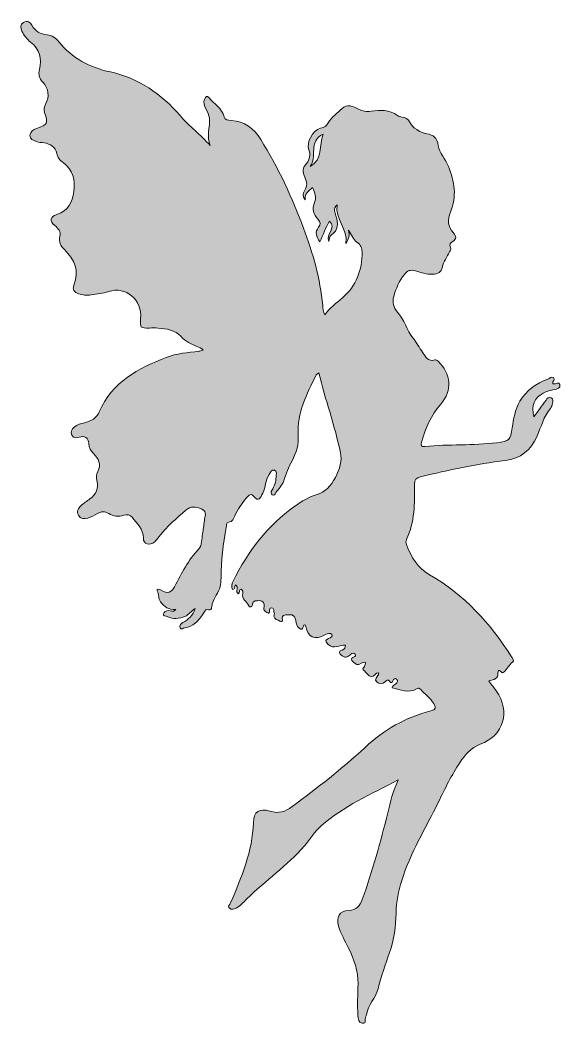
# Model space of a CAD drawing. Header units: inches. Extents: x 13 to 3566, y -2567 to -26.
# Drawn here: x 1679.3 to 1940.7, y -1012.5 to -527.1 of the extents above; entities that cross this region are included whole.
import ezdxf

# ---------------------------------------------------------------- set-up
doc = ezdxf.new("R2010")
doc.units = ezdxf.units.IN
doc.header["$MEASUREMENT"] = 0
doc.layers.add('Layer 1', color=7, linetype='Continuous')

# ---------------------------------------------------------------- blocks, each defined once
blk = doc.blocks.new('block 11')
at = {"layer": 'Layer 1', "true_color": 0xffffff}
h = blk.add_hatch(color=7, dxfattribs=at)
h.dxf.hatch_style = 2
edge = h.paths.add_edge_path()
edge.add_spline(control_points=[(1905.93, -846.66), (1907.31, -848.56), (1908.38, -850.02), (1909.43, -851.49), (1916.56, -861.52), (1913.15, -872.88), (1901.69, -877.3), (1897.35, -878.98), (1894.41, -882.28), (1891.96, -886.01), (1887.95, -892.1), (1884.74, -898.65), (1881.53, -905.19), (1875.37, -917.74), (1867.99, -929.7), (1863.77, -943.17), (1862.17, -948.31), (1861.11, -953.4), (1861.05, -958.87), (1860.99, -965.32), (1860.05, -971.77), (1857.9, -977.98), (1855.89, -983.78), (1853.82, -989.59), (1852.34, -995.54), (1851.21, -1000.06), (1847.47, -1003.27), (1846.8, -1007.92), (1846.74, -1008.36), (1846.6, -1008.83), (1846.35, -1009.2), (1845.7, -1010.17), (1847.08, -1012.5), (1844.7, -1012.19), (1842.69, -1011.93), (1842.79, -1009.99), (1842.63, -1008.4), (1842.13, -1003.32), (1842.6, -998.25), (1842.68, -993.17), (1842.77, -986.96), (1840.73, -981.09), (1837.96, -975.53), (1836.29, -972.17), (1834.36, -968.91), (1833.27, -965.3), (1831.92, -960.84), (1833.58, -957.87), (1838.15, -957.6), (1841.96, -957.38), (1843.59, -955.38), (1844.71, -952.26), (1849.64, -938.55), (1853.66, -924.57), (1857, -910.39), (1858.22, -905.2), (1859.61, -900.08), (1862.12, -894.42), (1848.83, -901.51), (1835.69, -907.23), (1824.84, -916.74), (1821.69, -919.51), (1819.52, -923.23), (1816.77, -926.42), (1808.45, -936.04), (1797.94, -943.2), (1788.93, -952.03), (1787.32, -953.61), (1785.89, -955.45), (1783.8, -956.49), (1782.75, -957.01), (1781.58, -957.45), (1780.6, -956.6), (1779.44, -955.6), (1780.72, -954.81), (1781.09, -953.94), (1786.34, -941.48), (1791.72, -929.1), (1792.08, -915.2), (1792.22, -909.86), (1794.95, -908.01), (1800.09, -909.64), (1804.31, -910.98), (1807.49, -909.89), (1810.8, -907.42), (1822.95, -898.38), (1834.93, -889.17), (1846.03, -878.8), (1855.13, -870.29), (1865.78, -864.28), (1877.89, -861.05), (1880.18, -860.44), (1880.47, -859.74), (1879.23, -857.65), (1877.55, -854.83), (1875.02, -852.95), (1872.79, -850.72), (1872.35, -850.29), (1871.83, -849.9), (1871.3, -850.26), (1867.11, -853.08), (1863.22, -850.66), (1859.17, -850.02), (1859.36, -848.66), (1860.36, -848.64), (1860.89, -848.11), (1861.59, -847.43), (1862.2, -846.58), (1861.26, -845.81), (1860.48, -845.16), (1859.91, -845.66), (1859.53, -846.61), (1859.23, -847.36), (1858.61, -848.07), (1857.86, -846.82), (1857.17, -845.68), (1856.3, -846.52), (1855.9, -846.95), (1854.49, -848.48), (1852.81, -848.1), (1851.7, -847.13), (1850.31, -845.91), (1851.99, -844.74), (1852.53, -843.6), (1852.62, -843.4), (1852.61, -843.16), (1852.66, -842.82), (1850.95, -842.42), (1850.6, -844.86), (1849.07, -844.57), (1847.48, -844.27), (1846.81, -842.75), (1845.71, -841.79), (1845.4, -841.52), (1844.93, -840.92), (1845.02, -840.78), (1847.2, -837.29), (1846.71, -836.78), (1843.01, -838.69), (1841.93, -839.25), (1840.52, -837.77), (1839.71, -836.74), (1838.93, -835.75), (1840.16, -835.5), (1840.75, -835.08), (1841.22, -834.75), (1841.77, -834.34), (1841.25, -833.75), (1840.61, -833.01), (1839.88, -833.28), (1839.15, -833.79), (1837.9, -834.66), (1836.8, -835.91), (1834.99, -834.51), (1833.57, -833.42), (1832.89, -832.43), (1834.94, -831.78), (1836.48, -831.29), (1836.37, -830.35), (1836.62, -829.29), (1833.73, -829.03), (1831.02, -831.76), (1828.08, -828.87), (1826.42, -827.23), (1827.2, -826.67), (1828.43, -826.16), (1829.5, -825.72), (1830.58, -825.16), (1829.94, -824.19), (1829.36, -823.32), (1827.98, -823.6), (1826.91, -824.26), (1821.87, -827.36), (1818.07, -825.51), (1817.29, -819.62), (1815.6, -818.67), (1816.71, -823.31), (1814.19, -821.11), (1812.96, -820.04), (1812.76, -819.14), (1812.68, -817.56), (1812.62, -816.46), (1811.4, -814.2), (1809.54, -814.66), (1808.37, -814.95), (1805.4, -813.99), (1806.21, -817.3), (1806.38, -817.98), (1805.45, -817.99), (1804.92, -817.74), (1803.74, -817.18), (1802.2, -816.99), (1802.02, -815.28), (1801.98, -814.86), (1802.44, -814.26), (1802.26, -813.99), (1801.69, -813.1), (1802.34, -811.32), (1800.93, -811.26), (1799.27, -811.19), (1800.29, -813.05), (1799.62, -814.1), (1798.47, -813.1), (1796.51, -813.18), (1797.28, -810.67), (1797.57, -809.69), (1796.78, -807.6), (1795.14, -807.83), (1793.9, -808), (1791.65, -807.4), (1791.56, -810.01), (1791.52, -810.99), (1790.19, -811.28), (1789.86, -810.36), (1789.1, -808.25), (1786.1, -807.27), (1786.93, -804.36), (1787.1, -803.77), (1786.94, -802.79), (1786.24, -802.29), (1784.81, -802.43), (1785.72, -804.08), (1784.79, -804.55), (1783.22, -803.39), (1785.21, -801.29), (1783.42, -800.26), (1782.61, -800.72), (1783.77, -802.36), (1781.96, -802.5), (1781.56, -801.12), (1781.58, -799.78), (1782.26, -798.43), (1789.51, -784.12), (1798.86, -771.56), (1812.08, -762.16), (1815.44, -759.78), (1819, -757.63), (1822.95, -756.55), (1829.87, -754.65), (1835.68, -743.27), (1834.21, -736.36), (1831.44, -723.35), (1826.98, -710.85), (1823.65, -697.69), (1823.02, -698.2), (1822.55, -698.4), (1822.39, -698.74), (1817.93, -707.94), (1813.06, -717.02), (1813.76, -727.76), (1814.04, -732.2), (1812.97, -736.31), (1810.75, -740.19), (1809, -743.25), (1807.87, -746.61), (1806.74, -749.96), (1806, -752.16), (1804.26, -753.73), (1803, -755.62), (1802.53, -756.32), (1802.11, -757.18), (1801.22, -756.7), (1800.41, -756.26), (1800.58, -755.25), (1801, -754.55), (1802.18, -752.56), (1802.99, -750.45), (1803.08, -748.13), (1803.13, -746.92), (1803.57, -745.24), (1802.25, -744.72), (1800.67, -744.1), (1800.44, -746.03), (1799.78, -746.93), (1797.81, -749.57), (1798.02, -753.03), (1796.59, -755.88), (1795.56, -757.95), (1794.76, -760.59), (1791.94, -757.17), (1790.64, -755.59), (1789.35, -757.56), (1788.67, -758.33), (1786.41, -760.89), (1784.6, -763.8), (1783.05, -766.86), (1782.42, -768.1), (1782.17, -769.68), (1780.2, -769.89), (1778.91, -770.02), (1779.12, -771.45), (1778.95, -772.41), (1777.51, -780.47), (1776.38, -788.57), (1776.44, -796.78), (1776.46, -799.84), (1775.96, -802.57), (1774.16, -805.12), (1773.27, -806.39), (1772.78, -807.97), (1772.23, -809.45), (1771.74, -810.78), (1772.39, -813.09), (1769.48, -812.11), (1769.13, -811.99), (1768.09, -813.7), (1767.49, -814.64), (1765.44, -817.82), (1762.89, -820.26), (1759, -820.94), (1758.21, -821.08), (1757.26, -822.22), (1756.68, -820.91), (1756.19, -819.79), (1757.12, -818.93), (1758.02, -818.43), (1760.66, -816.94), (1762.76, -815.02), (1764, -811.7), (1761.89, -812.8), (1760.9, -814.72), (1759.01, -815.45), (1756.15, -816.57), (1753.35, -817.08), (1750.48, -815.51), (1749.79, -815.13), (1748.36, -815.5), (1748.66, -814.17), (1748.88, -813.16), (1749.84, -812.63), (1751.04, -812.6), (1752.11, -812.57), (1753.2, -813.66), (1754.61, -812.19), (1751.14, -812.41), (1749.03, -810.73), (1747.21, -808.34), (1746.02, -806.77), (1746.53, -804.84), (1745.63, -803.15), (1745.13, -802.21), (1746.86, -802.13), (1747.56, -802.71), (1750.47, -805.11), (1752.72, -803.58), (1753.98, -801.12), (1757.32, -794.63), (1760.67, -788.25), (1765.73, -782.82), (1767.39, -781.04), (1767.05, -778.07), (1767.47, -775.61), (1767.84, -773.48), (1768.17, -771.34), (1768.4, -769.19), (1768.61, -767.21), (1770.01, -765.01), (1767.11, -763.58), (1764.38, -762.24), (1761.78, -762.09), (1759.48, -764.1), (1754.94, -768.06), (1750.3, -771.94), (1746.6, -776.76), (1745.91, -777.67), (1745.21, -778.58), (1744.38, -779.35), (1742.09, -781.46), (1738.86, -780.61), (1738.92, -777.63), (1739.01, -773.02), (1735.66, -770.65), (1733.45, -767.54), (1732.57, -766.3), (1731.02, -766.12), (1729.4, -766.57), (1726.91, -767.27), (1724.45, -767.14), (1722.17, -765.68), (1720.35, -764.51), (1718.54, -764.73), (1716.69, -765.77), (1715.21, -766.59), (1713.65, -767.32), (1712.05, -767.9), (1710.29, -768.55), (1708.55, -768.25), (1707.55, -766.55), (1706.5, -764.78), (1707.45, -763.17), (1708.72, -761.97), (1710.03, -760.73), (1711.6, -759.76), (1713.08, -758.69), (1716.16, -756.47), (1717.5, -753.56), (1716.47, -749.79), (1716.06, -748.27), (1716.17, -746.76), (1716.88, -745.47), (1718.86, -741.86), (1717.13, -739.18), (1714.81, -736.71), (1713.5, -735.32), (1712.57, -733.87), (1712.5, -731.94), (1712.37, -728.82), (1710.56, -728.01), (1707.89, -728.77), (1706.43, -729.19), (1705.21, -729.46), (1704.42, -727.83), (1703.63, -726.22), (1704.3, -724.99), (1705.51, -723.92), (1706.93, -722.66), (1708.71, -722.23), (1710.49, -721.83), (1713.66, -721.13), (1716.36, -719.56), (1717.63, -716.55), (1723.77, -702), (1736.44, -695.57), (1750, -690.23), (1755.03, -688.25), (1760.41, -687.9), (1765.73, -687.28), (1766.39, -687.2), (1767.03, -686.98), (1767.76, -686.81), (1767.03, -685.61), (1765.82, -685.46), (1764.82, -685), (1761.97, -683.7), (1759.24, -682.61), (1756.98, -679.98), (1754.33, -676.9), (1750, -676.42), (1746, -676.04), (1744.64, -675.91), (1743.26, -676.01), (1741.9, -676.04), (1737.43, -676.15), (1737.22, -675.98), (1737.59, -671.56), (1738.36, -662.4), (1730.41, -655.59), (1722.07, -658.41), (1719.4, -659.31), (1716.5, -659.52), (1713.7, -660.04), (1711.63, -660.42), (1709.62, -659.97), (1707.64, -659.46), (1705.46, -658.91), (1704.53, -657.37), (1705.34, -655.32), (1708.12, -648.37), (1705.68, -642.92), (1700.72, -638.09), (1698.92, -636.33), (1697.89, -634.41), (1698.59, -631.68), (1699.15, -629.47), (1697.77, -627.89), (1696.08, -626.47), (1693.36, -624.19), (1693.76, -622.3), (1697.17, -621.14), (1702.52, -619.33), (1704.75, -615.21), (1705.37, -610.03), (1706.03, -604.56), (1704.94, -599.52), (1700.19, -596.07), (1698.53, -594.87), (1697.5, -593.73), (1697.08, -591.58), (1696.47, -588.48), (1693.94, -586.97), (1690.91, -586.5), (1689.68, -586.31), (1688.42, -586.41), (1687.22, -585.89), (1685.77, -585.26), (1683.97, -584.89), (1684.11, -582.82), (1684.24, -580.98), (1685.79, -580.19), (1687.29, -579.61), (1692.74, -577.5), (1692.92, -577.25), (1691.19, -571.76), (1690.74, -570.33), (1690.96, -569.11), (1691.64, -567.84), (1693.7, -563.96), (1693.17, -560.32), (1690.27, -557.13), (1688.57, -555.27), (1688.1, -553.48), (1688.67, -550.95), (1689.82, -545.86), (1688.91, -541.27), (1684.43, -537.81), (1682.64, -536.43), (1681.23, -534.54), (1680.22, -532.49), (1679.47, -530.97), (1679.33, -529.32), (1681.03, -528.25), (1682.8, -527.14), (1684.34, -528.17), (1685.04, -529.59), (1686.62, -532.73), (1689.12, -533.94), (1692.41, -534.24), (1694.83, -534.46), (1696.71, -535.92), (1698.14, -537.69), (1704.62, -545.72), (1712.88, -549.97), (1723.06, -552.23), (1736.46, -555.21), (1747.61, -562.79), (1756.65, -573.29), (1761.1, -578.46), (1766.62, -582.57), (1771.25, -587.86), (1769.34, -583.37), (1771.22, -578.94), (1770.84, -574.55), (1770.7, -572.88), (1769.8, -571.57), (1769.16, -570.12), (1768.47, -568.56), (1767.75, -566.96), (1768.55, -565.21), (1768.98, -564.27), (1769.66, -563.48), (1770.55, -564.59), (1773.05, -567.68), (1776.84, -569.71), (1778.03, -573.89), (1778.46, -575.44), (1779.89, -575.62), (1781.36, -575.7), (1787.82, -576.06), (1792.32, -579.42), (1795.65, -584.84), (1804.02, -598.46), (1810.83, -612.93), (1816.36, -627.8), (1820.8, -639.76), (1824.39, -652.23), (1825.62, -665.13), (1825.75, -666.55), (1825.7, -668.02), (1826.54, -669.63), (1829.04, -666.31), (1832.19, -663.96), (1835.16, -661.39), (1841.71, -655.7), (1844.82, -648.03), (1844.59, -639.24), (1844.55, -637.41), (1844.11, -635.8), (1842.07, -634.48), (1840.3, -633.33), (1839.5, -630.69), (1838.01, -628.72), (1838.78, -631.13), (1838.13, -633.17), (1836.74, -635.11), (1837.95, -628.26), (1831.39, -623.37), (1832.58, -616.54), (1830.28, -618.24), (1831.54, -620.22), (1831.99, -621.78), (1833.07, -625.47), (1833.29, -628.69), (1829.68, -631.14), (1828.87, -631.69), (1828.84, -632.81), (1828.48, -634.15), (1826.98, -630.43), (1832.38, -627.91), (1828.93, -624.37), (1826.88, -627.37), (1825.98, -630.89), (1824.17, -634.3), (1822.34, -631.86), (1821.8, -629.6), (1823.59, -627.29), (1824.72, -625.82), (1824.59, -624.86), (1823.32, -623.52), (1821.13, -621.21), (1820.4, -618.37), (1821.6, -615.3), (1822.56, -612.85), (1821.95, -610.67), (1820.7, -608.1), (1818.76, -609.68), (1816.88, -610.97), (1817.05, -613.99), (1815.73, -612.35), (1816.01, -610.88), (1816.84, -609.62), (1818.26, -607.44), (1818.11, -605.36), (1816.97, -603.17), (1815.66, -600.69), (1815.9, -598.51), (1817.85, -596.3), (1819.43, -594.53), (1819.71, -592.29), (1818.9, -589.9), (1817.63, -586.18), (1820.65, -580.49), (1824.57, -579.46), (1826.24, -579.02), (1827.53, -578.31), (1828.29, -576.9), (1829.89, -573.96), (1832.74, -572.2), (1834.96, -569.88), (1837.12, -567.63), (1840.43, -568.75), (1842.86, -570.17), (1844.91, -571.35), (1846.65, -571.52), (1848.94, -571.16), (1853.36, -570.47), (1857.82, -570.48), (1861.75, -573.25), (1862.4, -573.71), (1863.12, -573.95), (1863.94, -574.1), (1865.63, -574.39), (1866.81, -574.46), (1867.91, -576.87), (1868.98, -579.21), (1872.58, -581.46), (1875.84, -582.1), (1879.25, -582.76), (1880.8, -583.94), (1881.43, -587.79), (1882.01, -591.33), (1884.98, -594.42), (1886.38, -597.92), (1889.28, -605.11), (1890.54, -612.48), (1887.29, -619.97), (1885.69, -623.64), (1886.17, -627.06), (1888.76, -630.05), (1890.17, -631.69), (1890.42, -633.03), (1888.44, -634.22), (1887.3, -634.9), (1886.67, -635.62), (1887.35, -636.95), (1887.79, -637.8), (1887.28, -638.47), (1886.92, -639.18), (1885.68, -641.66), (1883.99, -643.89), (1883.38, -646.75), (1882.92, -648.96), (1881.15, -649.99), (1878.78, -650.04), (1875.87, -650.1), (1873.13, -649.3), (1870.44, -648.43), (1868.13, -647.69), (1866.45, -648.25), (1865.05, -650.09), (1862.6, -653.31), (1860.92, -656.96), (1859.91, -660.8), (1859.21, -663.46), (1859.64, -666.03), (1861.75, -668.38), (1865.03, -672.04), (1866.27, -677.02), (1869.27, -680.93), (1870.93, -683.09), (1872.28, -685.49), (1873.83, -687.74), (1875.28, -689.83), (1876.36, -692.58), (1879.85, -691.42), (1880.41, -691.23), (1880.88, -691.69), (1881.31, -692.1), (1887.62, -698.12), (1888.45, -706.2), (1882.66, -712.87), (1877.95, -718.3), (1875.12, -724.42), (1873.39, -731.23), (1873.01, -732.75), (1872.98, -733.53), (1874.97, -733.33), (1886.53, -732.14), (1898.19, -732.87), (1909.75, -731.49), (1915.77, -730.77), (1916.24, -730.23), (1917.18, -724.33), (1917.88, -719.92), (1918.46, -715.54), (1920.93, -711.43), (1924.18, -706.02), (1928.71, -702.83), (1934.36, -700.77), (1935.25, -700.44), (1936.05, -699.13), (1937.08, -700.01), (1938.13, -700.92), (1936.53, -701.82), (1936.73, -702.82), (1936.91, -702.91), (1937.1, -703.04), (1937.3, -703.09), (1938.3, -703.33), (1939.81, -701.85), (1940.23, -703.36), (1940.71, -705.1), (1938.9, -705.62), (1937.61, -705.82), (1935.67, -706.13), (1933.85, -706.63), (1932.12, -707.55), (1927.86, -709.81), (1926.33, -713.46), (1927.68, -718.92), (1929.73, -716.11), (1931.61, -713.49), (1933.55, -710.91), (1934.13, -710.14), (1934.65, -708.98), (1935.98, -709.71), (1937.12, -710.33), (1936.99, -711.4), (1936.7, -712.41), (1936.45, -713.28), (1936.23, -714.27), (1935.68, -714.92), (1932.34, -718.84), (1931.22, -723.76), (1929.22, -728.31), (1926.29, -734.96), (1921.18, -739.26), (1913.76, -740.13), (1899.95, -741.74), (1886.42, -744.74), (1872.9, -747.91), (1870.69, -748.44), (1869.99, -749.39), (1870, -751.57), (1870.01, -760.68), (1870.15, -769.83), (1866.06, -778.35), (1865.7, -779.11), (1865.8, -779.87), (1866.09, -780.67), (1868.28, -786.69), (1871.46, -791.96), (1877.19, -795.29), (1893.92, -805), (1906.6, -818.76), (1916.83, -834.97), (1917.37, -835.82), (1918.39, -836.94), (1917.34, -837.65), (1915.53, -838.89), (1914.69, -840.84), (1913.23, -842.31), (1912.73, -842.82), (1912.27, -842.84), (1911.83, -842.28), (1910.7, -840.83), (1910.24, -841.9), (1910.28, -842.85), (1910.38, -845.6), (1908.4, -846.06), (1905.93, -846.66)], knot_values=[0, 0, 0, 0, 1, 1, 1, 2, 2, 2, 3, 3, 3, 4, 4, 4, 5, 5, 5, 6, 6, 6, 7, 7, 7, 8, 8, 8, 9, 9, 9, 10, 10, 10, 11, 11, 11, 12, 12, 12, 13, 13, 13, 14, 14, 14, 15, 15, 15, 16, 16, 16, 17, 17, 17, 18, 18, 18, 19, 19, 19, 20, 20, 20, 21, 21, 21, 22, 22, 22, 23, 23, 23, 24, 24, 24, 25, 25, 25, 26, 26, 26, 27, 27, 27, 28, 28, 28, 29, 29, 29, 30, 30, 30, 31, 31, 31, 32, 32, 32, 33, 33, 33, 34, 34, 34, 35, 35, 35, 36, 36, 36, 37, 37, 37, 38, 38, 38, 39, 39, 39, 40, 40, 40, 41, 41, 41, 42, 42, 42, 43, 43, 43, 44, 44, 44, 45, 45, 45, 46, 46, 46, 47, 47, 47, 48, 48, 48, 49, 49, 49, 50, 50, 50, 51, 51, 51, 52, 52, 52, 53, 53, 53, 54, 54, 54, 55, 55, 55, 56, 56, 56, 57, 57, 57, 58, 58, 58, 59, 59, 59, 60, 60, 60, 61, 61, 61, 62, 62, 62, 63, 63, 63, 64, 64, 64, 65, 65, 65, 66, 66, 66, 67, 67, 67, 68, 68, 68, 69, 69, 69, 70, 70, 70, 71, 71, 71, 72, 72, 72, 73, 73, 73, 74, 74, 74, 75, 75, 75, 76, 76, 76, 77, 77, 77, 78, 78, 78, 79, 79, 79, 80, 80, 80, 81, 81, 81, 82, 82, 82, 83, 83, 83, 84, 84, 84, 85, 85, 85, 86, 86, 86, 87, 87, 87, 88, 88, 88, 89, 89, 89, 90, 90, 90, 91, 91, 91, 92, 92, 92, 93, 93, 93, 94, 94, 94, 95, 95, 95, 96, 96, 96, 97, 97, 97, 98, 98, 98, 99, 99, 99, 100, 100, 100, 101, 101, 101, 102, 102, 102, 103, 103, 103, 104, 104, 104, 105, 105, 105, 106, 106, 106, 107, 107, 107, 108, 108, 108, 109, 109, 109, 110, 110, 110, 111, 111, 111, 112, 112, 112, 113, 113, 113, 114, 114, 114, 115, 115, 115, 116, 116, 116, 117, 117, 117, 118, 118, 118, 119, 119, 119, 120, 120, 120, 121, 121, 121, 122, 122, 122, 123, 123, 123, 124, 124, 124, 125, 125, 125, 126, 126, 126, 127, 127, 127, 128, 128, 128, 129, 129, 129, 130, 130, 130, 131, 131, 131, 132, 132, 132, 133, 133, 133, 134, 134, 134, 135, 135, 135, 136, 136, 136, 137, 137, 137, 138, 138, 138, 139, 139, 139, 140, 140, 140, 141, 141, 141, 142, 142, 142, 143, 143, 143, 144, 144, 144, 145, 145, 145, 146, 146, 146, 147, 147, 147, 148, 148, 148, 149, 149, 149, 150, 150, 150, 151, 151, 151, 152, 152, 152, 153, 153, 153, 154, 154, 154, 155, 155, 155, 156, 156, 156, 157, 157, 157, 158, 158, 158, 159, 159, 159, 160, 160, 160, 161, 161, 161, 162, 162, 162, 163, 163, 163, 164, 164, 164, 165, 165, 165, 166, 166, 166, 167, 167, 167, 168, 168, 168, 169, 169, 169, 170, 170, 170, 171, 171, 171, 172, 172, 172, 173, 173, 173, 174, 174, 174, 175, 175, 175, 176, 176, 176, 177, 177, 177, 178, 178, 178, 179, 179, 179, 180, 180, 180, 181, 181, 181, 182, 182, 182, 183, 183, 183, 184, 184, 184, 185, 185, 185, 186, 186, 186, 187, 187, 187, 188, 188, 188, 189, 189, 189, 190, 190, 190, 191, 191, 191, 192, 192, 192, 193, 193, 193, 194, 194, 194, 195, 195, 195, 196, 196, 196, 197, 197, 197, 198, 198, 198, 199, 199, 199, 200, 200, 200, 201, 201, 201, 202, 202, 202, 203, 203, 203, 204, 204, 204, 205, 205, 205, 206, 206, 206, 207, 207, 207, 208, 208, 208, 209, 209, 209, 210, 210, 210, 211, 211, 211, 212, 212, 212, 213, 213, 213, 214, 214, 214, 215, 215, 215, 216, 216, 216, 217, 217, 217, 218, 218, 218, 219, 219, 219, 220, 220, 220, 221, 221, 221, 222, 222, 222, 223, 223, 223, 224, 224, 224, 225, 225, 225, 226, 226, 226, 227, 227, 227, 228, 228, 228, 229, 229, 229, 230, 230, 230, 231, 231, 231, 232, 232, 232, 233, 233, 233, 234, 234, 234, 235, 235, 235, 236, 236, 236, 237, 237, 237, 238, 238, 238, 239, 239, 239, 240, 240, 240, 241, 241, 241, 242, 242, 242, 243, 243, 243, 244, 244, 244, 245, 245, 245, 246, 246, 246, 247, 247, 247, 248, 248, 248, 249, 249, 249, 250, 250, 250, 251, 251, 251, 252, 252, 252, 253, 253, 253, 254, 254, 254, 255, 255, 255, 256, 256, 256, 257, 257, 257, 258, 258, 258, 259, 259, 259, 260, 260, 260, 261, 261, 261, 262, 262, 262, 263, 263, 263, 263], degree=3, periodic=1)
edge = h.paths.add_edge_path()
edge.add_spline(control_points=[(1819.49, -597.94), (1825.9, -594.54), (1823.64, -587.92), (1825.79, -582.24), (1818.41, -585.89), (1823.1, -593.4), (1819.49, -597.94)], knot_values=[0, 0, 0, 0, 1, 1, 1, 2, 2, 2, 2], degree=3, periodic=1)
at = {"layer": 'Layer 1', "lineweight": 0}
for points, knots in [([(1905.93, -846.66), (1907.31, -848.56), (1908.38, -850.02), (1909.43, -851.49), (1916.56, -861.52), (1913.15, -872.88), (1901.69, -877.3), (1897.35, -878.98), (1894.41, -882.28), (1891.96, -886.01), (1887.95, -892.1), (1884.74, -898.65), (1881.53, -905.19), (1875.37, -917.74), (1867.99, -929.7), (1863.77, -943.17), (1862.17, -948.31), (1861.11, -953.4), (1861.05, -958.87), (1860.99, -965.32), (1860.05, -971.77), (1857.9, -977.98), (1855.89, -983.78), (1853.82, -989.59), (1852.34, -995.54), (1851.21, -1000.06), (1847.47, -1003.27), (1846.8, -1007.92), (1846.74, -1008.36), (1846.6, -1008.83), (1846.35, -1009.2), (1845.7, -1010.17), (1847.08, -1012.5), (1844.7, -1012.19), (1842.69, -1011.93), (1842.79, -1009.99), (1842.63, -1008.4), (1842.13, -1003.32), (1842.6, -998.25), (1842.68, -993.17), (1842.77, -986.96), (1840.73, -981.09), (1837.96, -975.53), (1836.29, -972.17), (1834.36, -968.91), (1833.27, -965.3), (1831.92, -960.84), (1833.58, -957.87), (1838.15, -957.6), (1841.96, -957.38), (1843.59, -955.38), (1844.71, -952.26), (1849.64, -938.55), (1853.66, -924.57), (1857, -910.39), (1858.22, -905.2), (1859.61, -900.08), (1862.12, -894.42), (1848.83, -901.51), (1835.69, -907.23), (1824.84, -916.74), (1821.69, -919.51), (1819.52, -923.23), (1816.77, -926.42), (1808.45, -936.04), (1797.94, -943.2), (1788.93, -952.03), (1787.32, -953.61), (1785.89, -955.45), (1783.8, -956.49), (1782.75, -957.01), (1781.58, -957.45), (1780.6, -956.6), (1779.44, -955.6), (1780.72, -954.81), (1781.09, -953.94), (1786.34, -941.48), (1791.72, -929.1), (1792.08, -915.2), (1792.22, -909.86), (1794.95, -908.01), (1800.09, -909.64), (1804.31, -910.98), (1807.49, -909.89), (1810.8, -907.42), (1822.95, -898.38), (1834.93, -889.17), (1846.03, -878.8), (1855.13, -870.29), (1865.78, -864.28), (1877.89, -861.05), (1880.18, -860.44), (1880.47, -859.74), (1879.23, -857.65), (1877.55, -854.83), (1875.02, -852.95), (1872.79, -850.72), (1872.35, -850.29), (1871.83, -849.9), (1871.3, -850.26), (1867.11, -853.08), (1863.22, -850.66), (1859.17, -850.02), (1859.36, -848.66), (1860.36, -848.64), (1860.89, -848.11), (1861.59, -847.43), (1862.2, -846.58), (1861.26, -845.81), (1860.48, -845.16), (1859.91, -845.66), (1859.53, -846.61), (1859.23, -847.36), (1858.61, -848.07), (1857.86, -846.82), (1857.17, -845.68), (1856.3, -846.52), (1855.9, -846.95), (1854.49, -848.48), (1852.81, -848.1), (1851.7, -847.13), (1850.31, -845.91), (1851.99, -844.74), (1852.53, -843.6), (1852.62, -843.4), (1852.61, -843.16), (1852.66, -842.82), (1850.95, -842.42), (1850.6, -844.86), (1849.07, -844.57), (1847.48, -844.27), (1846.81, -842.75), (1845.71, -841.79), (1845.4, -841.52), (1844.93, -840.92), (1845.02, -840.78), (1847.2, -837.29), (1846.71, -836.78), (1843.01, -838.69), (1841.93, -839.25), (1840.52, -837.77), (1839.71, -836.74), (1838.93, -835.75), (1840.16, -835.5), (1840.75, -835.08), (1841.22, -834.75), (1841.77, -834.34), (1841.25, -833.75), (1840.61, -833.01), (1839.88, -833.28), (1839.15, -833.79), (1837.9, -834.66), (1836.8, -835.91), (1834.99, -834.51), (1833.57, -833.42), (1832.89, -832.43), (1834.94, -831.78), (1836.48, -831.29), (1836.37, -830.35), (1836.62, -829.29), (1833.73, -829.03), (1831.02, -831.76), (1828.08, -828.87), (1826.42, -827.23), (1827.2, -826.67), (1828.43, -826.16), (1829.5, -825.72), (1830.58, -825.16), (1829.94, -824.19), (1829.36, -823.32), (1827.98, -823.6), (1826.91, -824.26), (1821.87, -827.36), (1818.07, -825.51), (1817.29, -819.62), (1815.6, -818.67), (1816.71, -823.31), (1814.19, -821.11), (1812.96, -820.04), (1812.76, -819.14), (1812.68, -817.56), (1812.62, -816.46), (1811.4, -814.2), (1809.54, -814.66), (1808.37, -814.95), (1805.4, -813.99), (1806.21, -817.3), (1806.38, -817.98), (1805.45, -817.99), (1804.92, -817.74), (1803.74, -817.18), (1802.2, -816.99), (1802.02, -815.28), (1801.98, -814.86), (1802.44, -814.26), (1802.26, -813.99), (1801.69, -813.1), (1802.34, -811.32), (1800.93, -811.26), (1799.27, -811.19), (1800.29, -813.05), (1799.62, -814.1), (1798.47, -813.1), (1796.51, -813.18), (1797.28, -810.67), (1797.57, -809.69), (1796.78, -807.6), (1795.14, -807.83), (1793.9, -808), (1791.65, -807.4), (1791.56, -810.01), (1791.52, -810.99), (1790.19, -811.28), (1789.86, -810.36), (1789.1, -808.25), (1786.1, -807.27), (1786.93, -804.36), (1787.1, -803.77), (1786.94, -802.79), (1786.24, -802.29), (1784.81, -802.43), (1785.72, -804.08), (1784.79, -804.55), (1783.22, -803.39), (1785.21, -801.29), (1783.42, -800.26), (1782.61, -800.72), (1783.77, -802.36), (1781.96, -802.5), (1781.56, -801.12), (1781.58, -799.78), (1782.26, -798.43), (1789.51, -784.12), (1798.86, -771.56), (1812.08, -762.16), (1815.44, -759.78), (1819, -757.63), (1822.95, -756.55), (1829.87, -754.65), (1835.68, -743.27), (1834.21, -736.36), (1831.44, -723.35), (1826.98, -710.85), (1823.65, -697.69), (1823.02, -698.2), (1822.55, -698.4), (1822.39, -698.74), (1817.93, -707.94), (1813.06, -717.02), (1813.76, -727.76), (1814.04, -732.2), (1812.97, -736.31), (1810.75, -740.19), (1809, -743.25), (1807.87, -746.61), (1806.74, -749.96), (1806, -752.16), (1804.26, -753.73), (1803, -755.62), (1802.53, -756.32), (1802.11, -757.18), (1801.22, -756.7), (1800.41, -756.26), (1800.58, -755.25), (1801, -754.55), (1802.18, -752.56), (1802.99, -750.45), (1803.08, -748.13), (1803.13, -746.92), (1803.57, -745.24), (1802.25, -744.72), (1800.67, -744.1), (1800.44, -746.03), (1799.78, -746.93), (1797.81, -749.57), (1798.02, -753.03), (1796.59, -755.88), (1795.56, -757.95), (1794.76, -760.59), (1791.94, -757.17), (1790.64, -755.59), (1789.35, -757.56), (1788.67, -758.33), (1786.41, -760.89), (1784.6, -763.8), (1783.05, -766.86), (1782.42, -768.1), (1782.17, -769.68), (1780.2, -769.89), (1778.91, -770.02), (1779.12, -771.45), (1778.95, -772.41), (1777.51, -780.47), (1776.38, -788.57), (1776.44, -796.78), (1776.46, -799.84), (1775.96, -802.57), (1774.16, -805.12), (1773.27, -806.39), (1772.78, -807.97), (1772.23, -809.45), (1771.74, -810.78), (1772.39, -813.09), (1769.48, -812.11), (1769.13, -811.99), (1768.09, -813.7), (1767.49, -814.64), (1765.44, -817.82), (1762.89, -820.26), (1759, -820.94), (1758.21, -821.08), (1757.26, -822.22), (1756.68, -820.91), (1756.19, -819.79), (1757.12, -818.93), (1758.02, -818.43), (1760.66, -816.94), (1762.76, -815.02), (1764, -811.7), (1761.89, -812.8), (1760.9, -814.72), (1759.01, -815.45), (1756.15, -816.57), (1753.35, -817.08), (1750.48, -815.51), (1749.79, -815.13), (1748.36, -815.5), (1748.66, -814.17), (1748.88, -813.16), (1749.84, -812.63), (1751.04, -812.6), (1752.11, -812.57), (1753.2, -813.66), (1754.61, -812.19), (1751.14, -812.41), (1749.03, -810.73), (1747.21, -808.34), (1746.02, -806.77), (1746.53, -804.84), (1745.63, -803.15), (1745.13, -802.21), (1746.86, -802.13), (1747.56, -802.71), (1750.47, -805.11), (1752.72, -803.58), (1753.98, -801.12), (1757.32, -794.63), (1760.67, -788.25), (1765.73, -782.82), (1767.39, -781.04), (1767.05, -778.07), (1767.47, -775.61), (1767.84, -773.48), (1768.17, -771.34), (1768.4, -769.19), (1768.61, -767.21), (1770.01, -765.01), (1767.11, -763.58), (1764.38, -762.24), (1761.78, -762.09), (1759.48, -764.1), (1754.94, -768.06), (1750.3, -771.94), (1746.6, -776.76), (1745.91, -777.67), (1745.21, -778.58), (1744.38, -779.35), (1742.09, -781.46), (1738.86, -780.61), (1738.92, -777.63), (1739.01, -773.02), (1735.66, -770.65), (1733.45, -767.54), (1732.57, -766.3), (1731.02, -766.12), (1729.4, -766.57), (1726.91, -767.27), (1724.45, -767.14), (1722.17, -765.68), (1720.35, -764.51), (1718.54, -764.73), (1716.69, -765.77), (1715.21, -766.59), (1713.65, -767.32), (1712.05, -767.9), (1710.29, -768.55), (1708.55, -768.25), (1707.55, -766.55), (1706.5, -764.78), (1707.45, -763.17), (1708.72, -761.97), (1710.03, -760.73), (1711.6, -759.76), (1713.08, -758.69), (1716.16, -756.47), (1717.5, -753.56), (1716.47, -749.79), (1716.06, -748.27), (1716.17, -746.76), (1716.88, -745.47), (1718.86, -741.86), (1717.13, -739.18), (1714.81, -736.71), (1713.5, -735.32), (1712.57, -733.87), (1712.5, -731.94), (1712.37, -728.82), (1710.56, -728.01), (1707.89, -728.77), (1706.43, -729.19), (1705.21, -729.46), (1704.42, -727.83), (1703.63, -726.22), (1704.3, -724.99), (1705.51, -723.92), (1706.93, -722.66), (1708.71, -722.23), (1710.49, -721.83), (1713.66, -721.13), (1716.36, -719.56), (1717.63, -716.55), (1723.77, -702), (1736.44, -695.57), (1750, -690.23), (1755.03, -688.25), (1760.41, -687.9), (1765.73, -687.28), (1766.39, -687.2), (1767.03, -686.98), (1767.76, -686.81), (1767.03, -685.61), (1765.82, -685.46), (1764.82, -685), (1761.97, -683.7), (1759.24, -682.61), (1756.98, -679.98), (1754.33, -676.9), (1750, -676.42), (1746, -676.04), (1744.64, -675.91), (1743.26, -676.01), (1741.9, -676.04), (1737.43, -676.15), (1737.22, -675.98), (1737.59, -671.56), (1738.36, -662.4), (1730.41, -655.59), (1722.07, -658.41), (1719.4, -659.31), (1716.5, -659.52), (1713.7, -660.04), (1711.63, -660.42), (1709.62, -659.97), (1707.64, -659.46), (1705.46, -658.91), (1704.53, -657.37), (1705.34, -655.32), (1708.12, -648.37), (1705.68, -642.92), (1700.72, -638.09), (1698.92, -636.33), (1697.89, -634.41), (1698.59, -631.68), (1699.15, -629.47), (1697.77, -627.89), (1696.08, -626.47), (1693.36, -624.19), (1693.76, -622.3), (1697.17, -621.14), (1702.52, -619.33), (1704.75, -615.21), (1705.37, -610.03), (1706.03, -604.56), (1704.94, -599.52), (1700.19, -596.07), (1698.53, -594.87), (1697.5, -593.73), (1697.08, -591.58), (1696.47, -588.48), (1693.94, -586.97), (1690.91, -586.5), (1689.68, -586.31), (1688.42, -586.41), (1687.22, -585.89), (1685.77, -585.26), (1683.97, -584.89), (1684.11, -582.82), (1684.24, -580.98), (1685.79, -580.19), (1687.29, -579.61), (1692.74, -577.5), (1692.92, -577.25), (1691.19, -571.76), (1690.74, -570.33), (1690.96, -569.11), (1691.64, -567.84), (1693.7, -563.96), (1693.17, -560.32), (1690.27, -557.13), (1688.57, -555.27), (1688.1, -553.48), (1688.67, -550.95), (1689.82, -545.86), (1688.91, -541.27), (1684.43, -537.81), (1682.64, -536.43), (1681.23, -534.54), (1680.22, -532.49), (1679.47, -530.97), (1679.33, -529.32), (1681.03, -528.25), (1682.8, -527.14), (1684.34, -528.17), (1685.04, -529.59), (1686.62, -532.73), (1689.12, -533.94), (1692.41, -534.24), (1694.83, -534.46), (1696.71, -535.92), (1698.14, -537.69), (1704.62, -545.72), (1712.88, -549.97), (1723.06, -552.23), (1736.46, -555.21), (1747.61, -562.79), (1756.65, -573.29), (1761.1, -578.46), (1766.62, -582.57), (1771.25, -587.86), (1769.34, -583.37), (1771.22, -578.94), (1770.84, -574.55), (1770.7, -572.88), (1769.8, -571.57), (1769.16, -570.12), (1768.47, -568.56), (1767.75, -566.96), (1768.55, -565.21), (1768.98, -564.27), (1769.66, -563.48), (1770.55, -564.59), (1773.05, -567.68), (1776.84, -569.71), (1778.03, -573.89), (1778.46, -575.44), (1779.89, -575.62), (1781.36, -575.7), (1787.82, -576.06), (1792.32, -579.42), (1795.65, -584.84), (1804.02, -598.46), (1810.83, -612.93), (1816.36, -627.8), (1820.8, -639.76), (1824.39, -652.23), (1825.62, -665.13), (1825.75, -666.55), (1825.7, -668.02), (1826.54, -669.63), (1829.04, -666.31), (1832.19, -663.96), (1835.16, -661.39), (1841.71, -655.7), (1844.82, -648.03), (1844.59, -639.24), (1844.55, -637.41), (1844.11, -635.8), (1842.07, -634.48), (1840.3, -633.33), (1839.5, -630.69), (1838.01, -628.72), (1838.78, -631.13), (1838.13, -633.17), (1836.74, -635.11), (1837.95, -628.26), (1831.39, -623.37), (1832.58, -616.54), (1830.28, -618.24), (1831.54, -620.22), (1831.99, -621.78), (1833.07, -625.47), (1833.29, -628.69), (1829.68, -631.14), (1828.87, -631.69), (1828.84, -632.81), (1828.48, -634.15), (1826.98, -630.43), (1832.38, -627.91), (1828.93, -624.37), (1826.88, -627.37), (1825.98, -630.89), (1824.17, -634.3), (1822.34, -631.86), (1821.8, -629.6), (1823.59, -627.29), (1824.72, -625.82), (1824.59, -624.86), (1823.32, -623.52), (1821.13, -621.21), (1820.4, -618.37), (1821.6, -615.3), (1822.56, -612.85), (1821.95, -610.67), (1820.7, -608.1), (1818.76, -609.68), (1816.88, -610.97), (1817.05, -613.99), (1815.73, -612.35), (1816.01, -610.88), (1816.84, -609.62), (1818.26, -607.44), (1818.11, -605.36), (1816.97, -603.17), (1815.66, -600.69), (1815.9, -598.51), (1817.85, -596.3), (1819.43, -594.53), (1819.71, -592.29), (1818.9, -589.9), (1817.63, -586.18), (1820.65, -580.49), (1824.57, -579.46), (1826.24, -579.02), (1827.53, -578.31), (1828.29, -576.9), (1829.89, -573.96), (1832.74, -572.2), (1834.96, -569.88), (1837.12, -567.63), (1840.43, -568.75), (1842.86, -570.17), (1844.91, -571.35), (1846.65, -571.52), (1848.94, -571.16), (1853.36, -570.47), (1857.82, -570.48), (1861.75, -573.25), (1862.4, -573.71), (1863.12, -573.95), (1863.94, -574.1), (1865.63, -574.39), (1866.81, -574.46), (1867.91, -576.87), (1868.98, -579.21), (1872.58, -581.46), (1875.84, -582.1), (1879.25, -582.76), (1880.8, -583.94), (1881.43, -587.79), (1882.01, -591.33), (1884.98, -594.42), (1886.38, -597.92), (1889.28, -605.11), (1890.54, -612.48), (1887.29, -619.97), (1885.69, -623.64), (1886.17, -627.06), (1888.76, -630.05), (1890.17, -631.69), (1890.42, -633.03), (1888.44, -634.22), (1887.3, -634.9), (1886.67, -635.62), (1887.35, -636.95), (1887.79, -637.8), (1887.28, -638.47), (1886.92, -639.18), (1885.68, -641.66), (1883.99, -643.89), (1883.38, -646.75), (1882.92, -648.96), (1881.15, -649.99), (1878.78, -650.04), (1875.87, -650.1), (1873.13, -649.3), (1870.44, -648.43), (1868.13, -647.69), (1866.45, -648.25), (1865.05, -650.09), (1862.6, -653.31), (1860.92, -656.96), (1859.91, -660.8), (1859.21, -663.46), (1859.64, -666.03), (1861.75, -668.38), (1865.03, -672.04), (1866.27, -677.02), (1869.27, -680.93), (1870.93, -683.09), (1872.28, -685.49), (1873.83, -687.74), (1875.28, -689.83), (1876.36, -692.58), (1879.85, -691.42), (1880.41, -691.23), (1880.88, -691.69), (1881.31, -692.1), (1887.62, -698.12), (1888.45, -706.2), (1882.66, -712.87), (1877.95, -718.3), (1875.12, -724.42), (1873.39, -731.23), (1873.01, -732.75), (1872.98, -733.53), (1874.97, -733.33), (1886.53, -732.14), (1898.19, -732.87), (1909.75, -731.49), (1915.77, -730.77), (1916.24, -730.23), (1917.18, -724.33), (1917.88, -719.92), (1918.46, -715.54), (1920.93, -711.43), (1924.18, -706.02), (1928.71, -702.83), (1934.36, -700.77), (1935.25, -700.44), (1936.05, -699.13), (1937.08, -700.01), (1938.13, -700.92), (1936.53, -701.82), (1936.73, -702.82), (1936.91, -702.91), (1937.1, -703.04), (1937.3, -703.09), (1938.3, -703.33), (1939.81, -701.85), (1940.23, -703.36), (1940.71, -705.1), (1938.9, -705.62), (1937.61, -705.82), (1935.67, -706.13), (1933.85, -706.63), (1932.12, -707.55), (1927.86, -709.81), (1926.33, -713.46), (1927.68, -718.92), (1929.73, -716.11), (1931.61, -713.49), (1933.55, -710.91), (1934.13, -710.14), (1934.65, -708.98), (1935.98, -709.71), (1937.12, -710.33), (1936.99, -711.4), (1936.7, -712.41), (1936.45, -713.28), (1936.23, -714.27), (1935.68, -714.92), (1932.34, -718.84), (1931.22, -723.76), (1929.22, -728.31), (1926.29, -734.96), (1921.18, -739.26), (1913.76, -740.13), (1899.95, -741.74), (1886.42, -744.74), (1872.9, -747.91), (1870.69, -748.44), (1869.99, -749.39), (1870, -751.57), (1870.01, -760.68), (1870.15, -769.83), (1866.06, -778.35), (1865.7, -779.11), (1865.8, -779.87), (1866.09, -780.67), (1868.28, -786.69), (1871.46, -791.96), (1877.19, -795.29), (1893.92, -805), (1906.6, -818.76), (1916.83, -834.97), (1917.37, -835.82), (1918.39, -836.94), (1917.34, -837.65), (1915.53, -838.89), (1914.69, -840.84), (1913.23, -842.31), (1912.73, -842.82), (1912.27, -842.84), (1911.83, -842.28), (1910.7, -840.83), (1910.24, -841.9), (1910.28, -842.85), (1910.38, -845.6), (1908.4, -846.06), (1905.93, -846.66)], [0, 0, 0, 0, 1, 1, 1, 2, 2, 2, 3, 3, 3, 4, 4, 4, 5, 5, 5, 6, 6, 6, 7, 7, 7, 8, 8, 8, 9, 9, 9, 10, 10, 10, 11, 11, 11, 12, 12, 12, 13, 13, 13, 14, 14, 14, 15, 15, 15, 16, 16, 16, 17, 17, 17, 18, 18, 18, 19, 19, 19, 20, 20, 20, 21, 21, 21, 22, 22, 22, 23, 23, 23, 24, 24, 24, 25, 25, 25, 26, 26, 26, 27, 27, 27, 28, 28, 28, 29, 29, 29, 30, 30, 30, 31, 31, 31, 32, 32, 32, 33, 33, 33, 34, 34, 34, 35, 35, 35, 36, 36, 36, 37, 37, 37, 38, 38, 38, 39, 39, 39, 40, 40, 40, 41, 41, 41, 42, 42, 42, 43, 43, 43, 44, 44, 44, 45, 45, 45, 46, 46, 46, 47, 47, 47, 48, 48, 48, 49, 49, 49, 50, 50, 50, 51, 51, 51, 52, 52, 52, 53, 53, 53, 54, 54, 54, 55, 55, 55, 56, 56, 56, 57, 57, 57, 58, 58, 58, 59, 59, 59, 60, 60, 60, 61, 61, 61, 62, 62, 62, 63, 63, 63, 64, 64, 64, 65, 65, 65, 66, 66, 66, 67, 67, 67, 68, 68, 68, 69, 69, 69, 70, 70, 70, 71, 71, 71, 72, 72, 72, 73, 73, 73, 74, 74, 74, 75, 75, 75, 76, 76, 76, 77, 77, 77, 78, 78, 78, 79, 79, 79, 80, 80, 80, 81, 81, 81, 82, 82, 82, 83, 83, 83, 84, 84, 84, 85, 85, 85, 86, 86, 86, 87, 87, 87, 88, 88, 88, 89, 89, 89, 90, 90, 90, 91, 91, 91, 92, 92, 92, 93, 93, 93, 94, 94, 94, 95, 95, 95, 96, 96, 96, 97, 97, 97, 98, 98, 98, 99, 99, 99, 100, 100, 100, 101, 101, 101, 102, 102, 102, 103, 103, 103, 104, 104, 104, 105, 105, 105, 106, 106, 106, 107, 107, 107, 108, 108, 108, 109, 109, 109, 110, 110, 110, 111, 111, 111, 112, 112, 112, 113, 113, 113, 114, 114, 114, 115, 115, 115, 116, 116, 116, 117, 117, 117, 118, 118, 118, 119, 119, 119, 120, 120, 120, 121, 121, 121, 122, 122, 122, 123, 123, 123, 124, 124, 124, 125, 125, 125, 126, 126, 126, 127, 127, 127, 128, 128, 128, 129, 129, 129, 130, 130, 130, 131, 131, 131, 132, 132, 132, 133, 133, 133, 134, 134, 134, 135, 135, 135, 136, 136, 136, 137, 137, 137, 138, 138, 138, 139, 139, 139, 140, 140, 140, 141, 141, 141, 142, 142, 142, 143, 143, 143, 144, 144, 144, 145, 145, 145, 146, 146, 146, 147, 147, 147, 148, 148, 148, 149, 149, 149, 150, 150, 150, 151, 151, 151, 152, 152, 152, 153, 153, 153, 154, 154, 154, 155, 155, 155, 156, 156, 156, 157, 157, 157, 158, 158, 158, 159, 159, 159, 160, 160, 160, 161, 161, 161, 162, 162, 162, 163, 163, 163, 164, 164, 164, 165, 165, 165, 166, 166, 166, 167, 167, 167, 168, 168, 168, 169, 169, 169, 170, 170, 170, 171, 171, 171, 172, 172, 172, 173, 173, 173, 174, 174, 174, 175, 175, 175, 176, 176, 176, 177, 177, 177, 178, 178, 178, 179, 179, 179, 180, 180, 180, 181, 181, 181, 182, 182, 182, 183, 183, 183, 184, 184, 184, 185, 185, 185, 186, 186, 186, 187, 187, 187, 188, 188, 188, 189, 189, 189, 190, 190, 190, 191, 191, 191, 192, 192, 192, 193, 193, 193, 194, 194, 194, 195, 195, 195, 196, 196, 196, 197, 197, 197, 198, 198, 198, 199, 199, 199, 200, 200, 200, 201, 201, 201, 202, 202, 202, 203, 203, 203, 204, 204, 204, 205, 205, 205, 206, 206, 206, 207, 207, 207, 208, 208, 208, 209, 209, 209, 210, 210, 210, 211, 211, 211, 212, 212, 212, 213, 213, 213, 214, 214, 214, 215, 215, 215, 216, 216, 216, 217, 217, 217, 218, 218, 218, 219, 219, 219, 220, 220, 220, 221, 221, 221, 222, 222, 222, 223, 223, 223, 224, 224, 224, 225, 225, 225, 226, 226, 226, 227, 227, 227, 228, 228, 228, 229, 229, 229, 230, 230, 230, 231, 231, 231, 232, 232, 232, 233, 233, 233, 234, 234, 234, 235, 235, 235, 236, 236, 236, 237, 237, 237, 238, 238, 238, 239, 239, 239, 240, 240, 240, 241, 241, 241, 242, 242, 242, 243, 243, 243, 244, 244, 244, 245, 245, 245, 246, 246, 246, 247, 247, 247, 248, 248, 248, 249, 249, 249, 250, 250, 250, 251, 251, 251, 252, 252, 252, 253, 253, 253, 254, 254, 254, 255, 255, 255, 256, 256, 256, 257, 257, 257, 258, 258, 258, 259, 259, 259, 260, 260, 260, 261, 261, 261, 262, 262, 262, 263, 263, 263, 263]), ([(1819.49, -597.94), (1825.9, -594.54), (1823.64, -587.92), (1825.79, -582.24), (1818.41, -585.89), (1823.1, -593.4), (1819.49, -597.94)], [0, 0, 0, 0, 1, 1, 1, 2, 2, 2, 2])]:
    blk.add_open_spline(points, degree=3, knots=knots, dxfattribs=at)

msp = doc.modelspace()

# ---------------------------------------------------------------- block references
at = {"layer": 'Layer 1'}
msp.add_blockref('block 11', (0, 0), dxfattribs=at)

doc.saveas('drawing.dxf')
